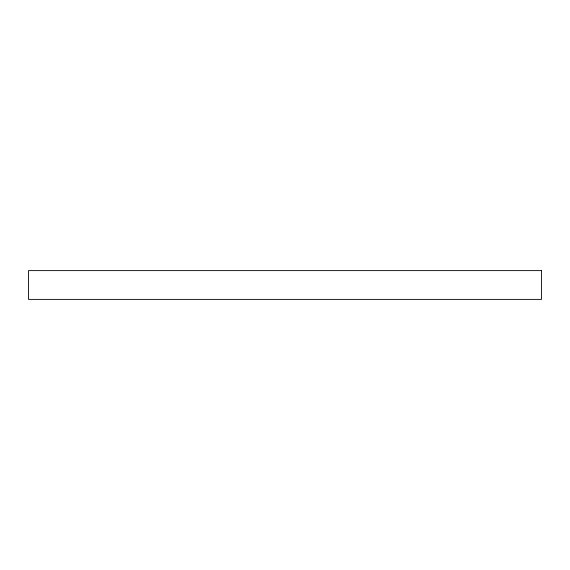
<?xml version="1.0" encoding="UTF-8"?>
<svg xmlns="http://www.w3.org/2000/svg" width="570" height="570" viewBox="0 0 570 570"><rect width="100%" height="100%" fill="white"/><g stroke="black" fill="none" stroke-linecap="round" stroke-linejoin="round"><path stroke-width="0.85" d="M541.5 270.615L28.5 270.615L28.5 299.385L541.5 299.385L541.5 270.615"/></g></svg>
